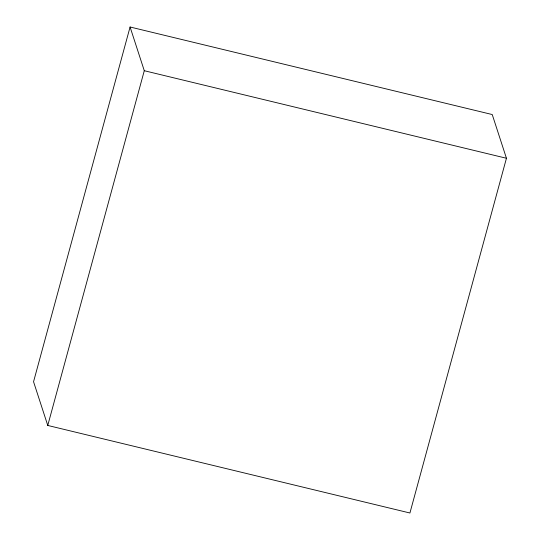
<?xml version="1.0" encoding="UTF-8"?>
<svg xmlns="http://www.w3.org/2000/svg" width="540" height="540" viewBox="0 0 540 540"><rect width="100%" height="100%" fill="white"/><g stroke="black" fill="none" stroke-linecap="round" stroke-linejoin="round"><path stroke-width="0.81" d="M130.079 27L33.554 381.74L47.763 425.452L409.921 513L506.446 158.261L492.237 114.547L130.079 27L144.281 70.713L47.763 425.452M144.281 70.713L506.446 158.261"/></g></svg>
